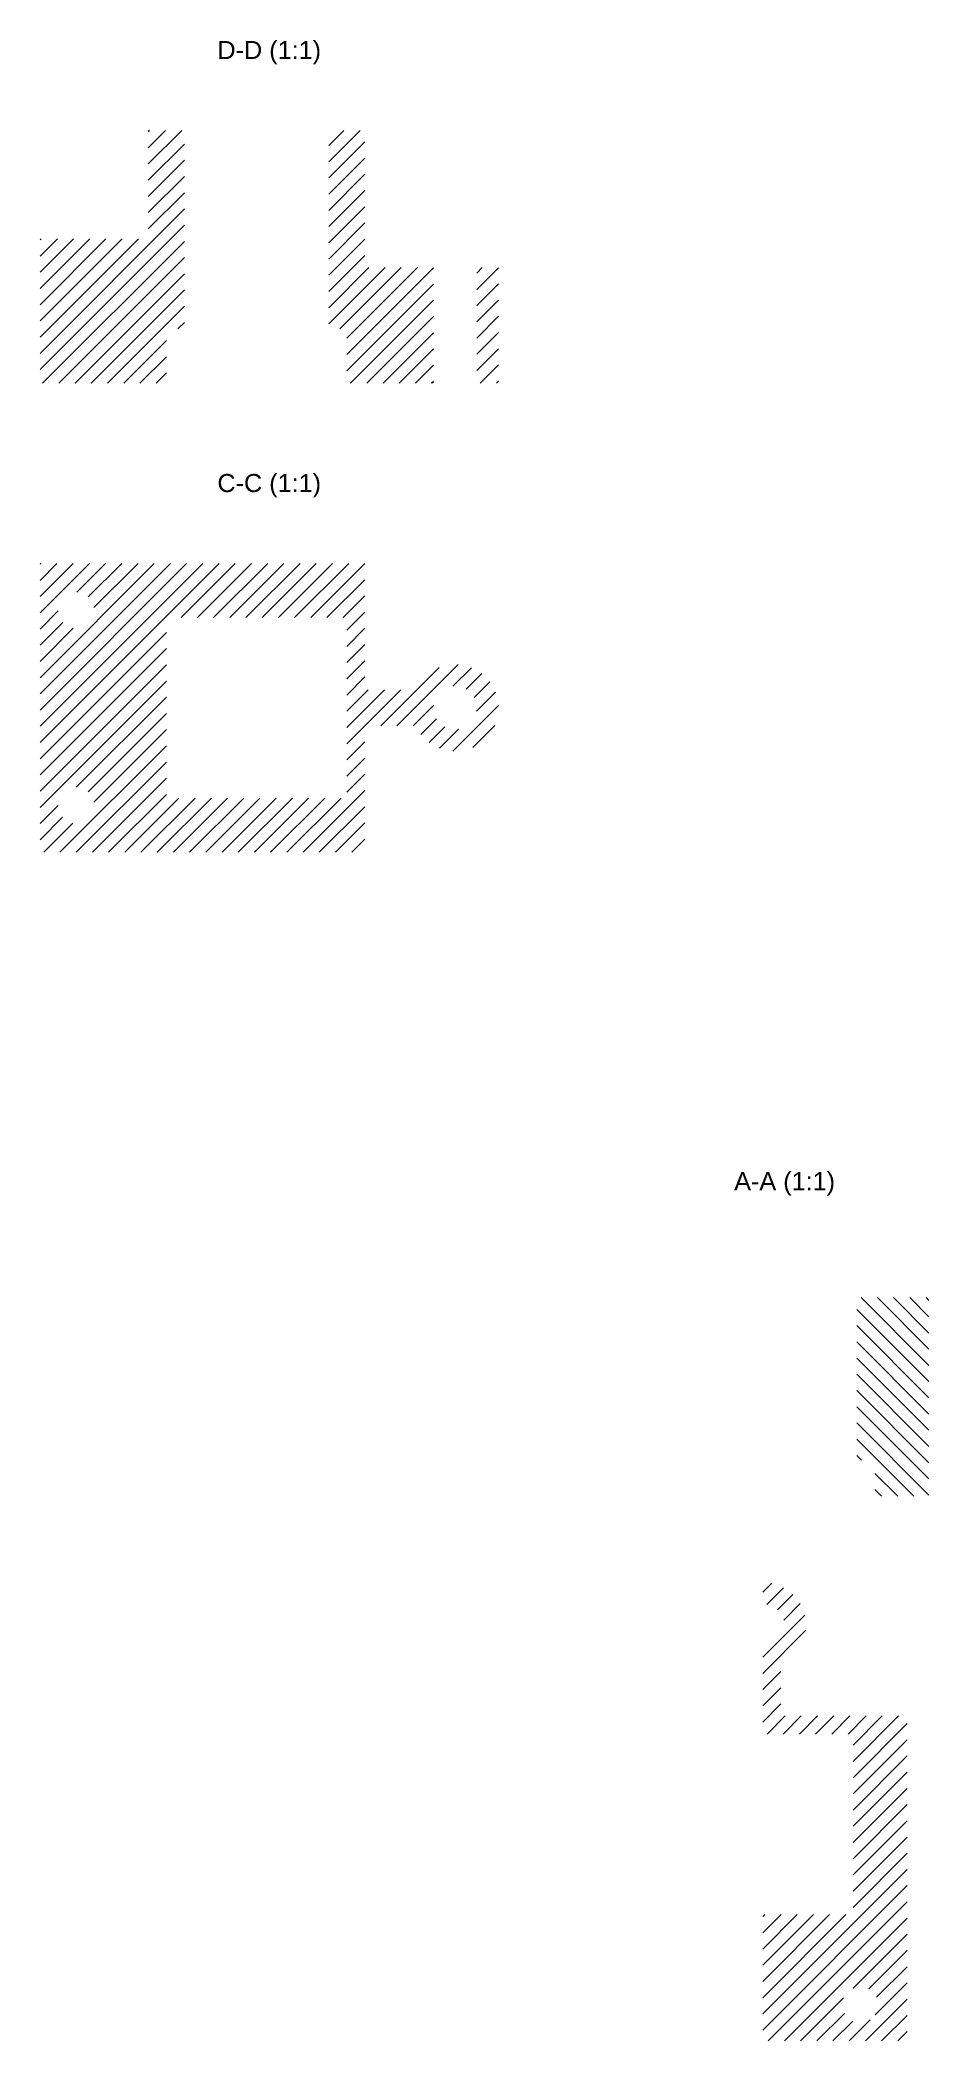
# Paper-space layout 'Лист1' of a CAD drawing. Header units: millimetres. Extents: x 1 to 248, y -125 to 429.
import ezdxf

# ---------------------------------------------------------------- set-up
doc = ezdxf.new("R2010")
doc.units = ezdxf.units.MM
doc.layers.add('MD_Аннотация', color=7, linetype='Continuous', lineweight=25)
doc.layers.add('MD_Штриховка', color=7, linetype='Continuous', lineweight=25)
doc.styles.get("Standard").update_dxf_attribs({"font": 'arial.ttf'})

psp = doc.layouts.new('Лист1')

# ---------------------------------------------------------------- hatches: boundary and pattern name
at = {"layer": 'MD_Штриховка'}
h = psp.add_hatch(dxfattribs=at)
h.set_pattern_fill('ANSI31', color=256, style=0)
h.paths.add_polyline_path([(128.27, 366.27), (122.27, 366.27), (122.27, 334.27), (128.27, 334.27)], flags=0)
h.paths.add_polyline_path([(41.27, 349.27), (41.27, 404.27), (31.27, 404.27), (31.27, 374.27), (1.27, 374.27), (1.27, 334.27), (36.27, 334.27), (36.27, 349.27)], flags=0)
h.paths.add_polyline_path([(86.27, 349.27), (86.27, 334.27), (110.27, 334.27), (110.27, 366.27), (91.27, 366.27), (91.27, 404.27), (81.27, 404.27), (81.27, 349.27)], flags=0)
h = psp.add_hatch(dxfattribs=at)
h.set_pattern_fill('ANSI31', color=256, style=0)
edge = h.paths.add_edge_path(flags=0)
edge.add_line((105.36, 249.36), (91.27, 249.36))
edge.add_line((91.27, 249.36), (91.27, 284.36))
edge.add_line((91.27, 284.36), (1.27, 284.36))
edge.add_line((1.27, 284.36), (1.27, 204.36))
edge.add_line((1.27, 204.36), (91.27, 204.36))
edge.add_line((91.27, 204.36), (91.27, 239.36))
edge.add_line((91.27, 239.36), (105.36, 239.36))
edge.add_ellipse((116.27, 244.36), major_axis=(5, -10.91), ratio=1, start_angle=270, end_angle=580.7514)
edge = h.paths.add_edge_path(flags=0)
edge.add_ellipse((116.27, 244.36), major_axis=(0, -6), ratio=1, start_angle=0, end_angle=360, ccw=False)
edge = h.paths.add_edge_path(flags=0)
edge.add_ellipse((11.27, 271.36), major_axis=(0, -5), ratio=1, start_angle=0, end_angle=360, ccw=False)
edge = h.paths.add_edge_path(flags=0)
edge.add_ellipse((11.27, 217.36), major_axis=(0, -5), ratio=1, start_angle=0, end_angle=360, ccw=False)
h.paths.add_polyline_path([(36.27, 269.36), (86.27, 269.36), (86.27, 219.36), (36.27, 219.36)], flags=0)
h = psp.add_hatch(dxfattribs=at)
h.set_pattern_fill('ANSI31', color=256, angle=90, style=0)
h.paths.add_polyline_path([(247.55, 81.05), (227.55, 81.05), (227.55, 36.05), (232.55, 36.05), (232.55, 26.05), (247.55, 26.05)], flags=0)
h = psp.add_hatch(dxfattribs=at)
h.set_pattern_fill('ANSI31', color=256, style=0)
edge = h.paths.add_edge_path(flags=0)
edge.add_line((201.51, 2.21), (201.51, -3.79))
edge.add_ellipse((201.51, -9.79), major_axis=(6, 0), ratio=1, start_angle=-90, end_angle=90, ccw=False)
edge.add_line((201.51, -15.79), (201.51, -34.79))
edge.add_line((201.51, -34.79), (201.51, -39.79))
edge.add_line((201.51, -39.79), (226.51, -39.79))
edge.add_line((226.51, -39.79), (226.51, -89.79))
edge.add_line((226.51, -89.79), (201.51, -89.79))
edge.add_line((201.51, -89.79), (201.51, -94.79))
edge.add_line((201.51, -94.79), (201.51, -124.79))
edge.add_line((201.51, -124.79), (241.51, -124.79))
edge.add_line((241.51, -124.79), (241.51, -34.79))
edge.add_line((241.51, -34.79), (206.51, -34.79))
edge.add_line((206.51, -34.79), (206.51, -20.7))
edge.add_ellipse((201.51, -9.79), major_axis=(10.91, 5), ratio=1, start_angle=270, end_angle=425.3757)
edge = h.paths.add_edge_path(flags=0)
edge.add_ellipse((228.51, -114.79), major_axis=(-5, 0), ratio=1, start_angle=0, end_angle=360, ccw=False)

# ---------------------------------------------------------------- texts
at = {"layer": 'MD_Аннотация', "char_height": 5, "attachment_point": 8}
for s, insert, width in [('D-D (1:1)', (64.77, 422.52), 30.4263), ('C-C (1:1)', (64.77, 302.61), 30.6173), ('A-A (1:1)', (207.55, 109.3), 30.2149)]:
    psp.add_mtext(s, dxfattribs=dict(at, insert=insert, width=width))

doc.saveas('drawing.dxf')
